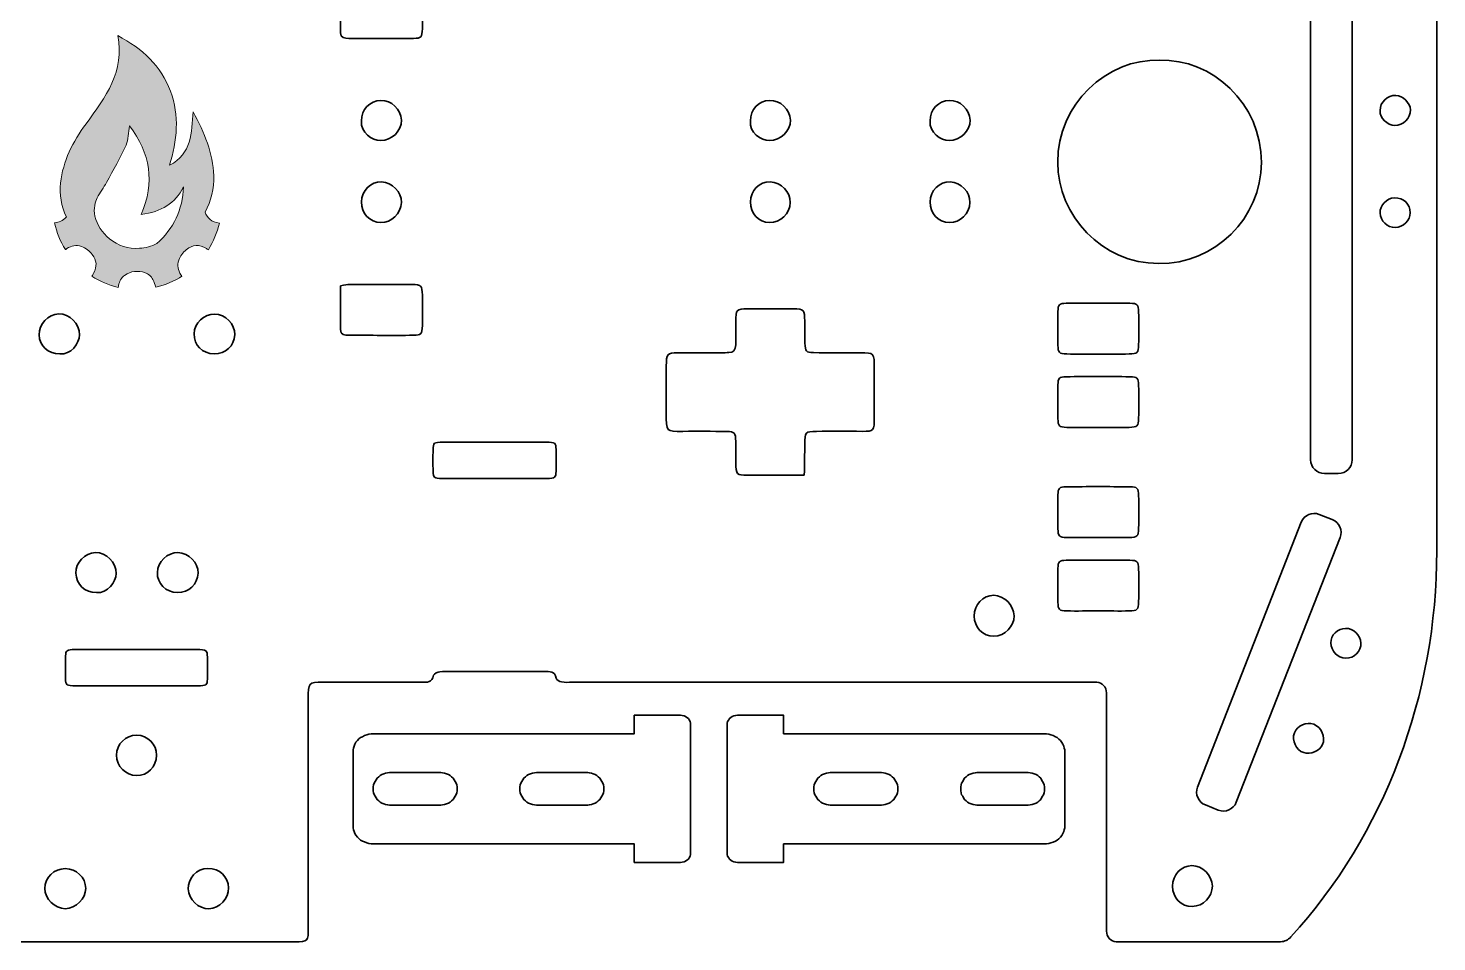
# Model space of a CAD drawing. Header units: millimetres. Extents: x -39 to 215, y 205 to 367.
# Drawn here: x 79.3 to 214.7, y 205.4 to 293.3 of the extents above; entities that cross this region are included whole.
import ezdxf

# ---------------------------------------------------------------- set-up
doc = ezdxf.new("R2010")
doc.units = ezdxf.units.MM
doc.header["$MEASUREMENT"] = 0
doc.layers.add('Layer 1', color=7, linetype='Continuous')

# ---------------------------------------------------------------- blocks, each defined once
blk = doc.blocks.new('block 11')
at = {"layer": 'Layer 1', "color": 250, "lineweight": 35, "true_color": 0x231f20}
blk.add_lwpolyline([(177.02, 220.34), (177.02, 219.96), (176.99, 219.77), (176.93, 219.58), (176.83, 219.43), (176.74, 219.27), (176.65, 219.12), (176.49, 218.99), (176.36, 218.86), (176.2, 218.77), (176.01, 218.71), (175.82, 218.65), (175.63, 218.61), (175.44, 218.58), (170.5, 218.58), (170.35, 218.61), (170.16, 218.65), (169.97, 218.71), (169.78, 218.77), (169.62, 218.86), (169.49, 218.99), (169.33, 219.12), (169.24, 219.27), (169.15, 219.43), (169.05, 219.58), (168.99, 219.77), (168.96, 219.96), (168.96, 220.34), (168.99, 220.52), (169.05, 220.68), (169.15, 220.87), (169.24, 221.02), (169.33, 221.18), (169.49, 221.31), (169.62, 221.43), (169.78, 221.52), (169.97, 221.59), (170.16, 221.65), (170.35, 221.68), (170.5, 221.71), (175.44, 221.71), (175.63, 221.68), (175.82, 221.65), (176.01, 221.59), (176.2, 221.52), (176.36, 221.43), (176.49, 221.31), (176.65, 221.18), (176.74, 221.02), (176.83, 220.87), (176.93, 220.68), (176.99, 220.52), (177.02, 220.34)], dxfattribs=at)
blk = doc.blocks.new('block 12')
at = {"layer": 'Layer 1', "color": 250, "lineweight": 35, "true_color": 0x231f20}
blk.add_lwpolyline([(162.91, 220.34), (162.91, 219.96), (162.88, 219.77), (162.82, 219.58), (162.72, 219.43), (162.63, 219.27), (162.54, 219.12), (162.38, 218.99), (162.25, 218.86), (162.09, 218.77), (161.9, 218.71), (161.71, 218.65), (161.52, 218.61), (161.33, 218.58), (156.39, 218.58), (156.23, 218.61), (156.05, 218.65), (155.86, 218.71), (155.67, 218.77), (155.51, 218.86), (155.38, 218.99), (155.22, 219.12), (155.13, 219.27), (155.04, 219.43), (154.94, 219.58), (154.88, 219.77), (154.84, 219.96), (154.84, 220.34), (154.88, 220.52), (154.94, 220.68), (155.04, 220.87), (155.13, 221.02), (155.22, 221.18), (155.38, 221.31), (155.51, 221.43), (155.67, 221.52), (155.86, 221.59), (156.05, 221.65), (156.23, 221.68), (156.39, 221.71), (161.33, 221.71), (161.52, 221.68), (161.71, 221.65), (161.9, 221.59), (162.09, 221.52), (162.25, 221.43), (162.38, 221.31), (162.54, 221.18), (162.63, 221.02), (162.72, 220.87), (162.82, 220.68), (162.88, 220.52), (162.91, 220.34)], dxfattribs=at)
blk = doc.blocks.new('block 13')
at = {"layer": 'Layer 1', "color": 250, "lineweight": 35, "true_color": 0x231f20}
blk.add_lwpolyline([(112.46, 219.96), (112.46, 220.34), (112.49, 220.52), (112.56, 220.71), (112.65, 220.87), (112.74, 221.03), (112.84, 221.18), (113, 221.31), (113.12, 221.43), (113.28, 221.53), (113.47, 221.59), (113.66, 221.65), (113.85, 221.68), (114.04, 221.71), (118.98, 221.71), (119.14, 221.68), (119.33, 221.65), (119.52, 221.59), (119.71, 221.53), (119.87, 221.43), (119.99, 221.31), (120.15, 221.18), (120.24, 221.03), (120.34, 220.87), (120.43, 220.71), (120.5, 220.52), (120.53, 220.34), (120.53, 219.96), (120.5, 219.77), (120.43, 219.61), (120.34, 219.43), (120.24, 219.27), (120.15, 219.12), (119.99, 218.99), (119.87, 218.87), (119.71, 218.77), (119.52, 218.71), (119.33, 218.64), (119.14, 218.62), (118.98, 218.58), (114.04, 218.58), (113.85, 218.62), (113.66, 218.64), (113.47, 218.71), (113.28, 218.77), (113.12, 218.87), (113, 218.99), (112.84, 219.12), (112.74, 219.27), (112.65, 219.43), (112.56, 219.61), (112.49, 219.77), (112.46, 219.96)], dxfattribs=at)
blk = doc.blocks.new('block 14')
at = {"layer": 'Layer 1', "color": 250, "lineweight": 35, "true_color": 0x231f20}
blk.add_lwpolyline([(126.57, 219.96), (126.57, 220.34), (126.6, 220.52), (126.67, 220.71), (126.76, 220.87), (126.85, 221.03), (126.95, 221.18), (127.11, 221.31), (127.23, 221.43), (127.39, 221.53), (127.58, 221.59), (127.77, 221.65), (127.96, 221.68), (128.15, 221.71), (133.09, 221.71), (133.25, 221.68), (133.44, 221.65), (133.63, 221.59), (133.82, 221.53), (133.98, 221.43), (134.1, 221.31), (134.26, 221.18), (134.35, 221.03), (134.45, 220.87), (134.54, 220.71), (134.61, 220.52), (134.64, 220.34), (134.64, 219.96), (134.61, 219.77), (134.54, 219.61), (134.45, 219.43), (134.35, 219.27), (134.26, 219.12), (134.1, 218.99), (133.98, 218.87), (133.82, 218.77), (133.63, 218.71), (133.44, 218.64), (133.25, 218.62), (133.09, 218.58), (128.15, 218.58), (127.96, 218.62), (127.77, 218.64), (127.58, 218.71), (127.39, 218.77), (127.23, 218.87), (127.11, 218.99), (126.95, 219.12), (126.85, 219.27), (126.76, 219.43), (126.67, 219.61), (126.6, 219.77), (126.57, 219.96)], dxfattribs=at)
blk = doc.blocks.new('block 2')
at = {"layer": 'Layer 1', "color": 1, "lineweight": 35, "true_color": 0xff0000}
for points in [[(110.56, 216.22), (110.63, 216.04), (110.7, 215.85), (110.8, 215.69), (110.94, 215.51), (111.08, 215.38), (111.25, 215.23), (111.43, 215.13), (111.64, 215.04), (111.84, 214.95), (112.05, 214.88), (112.26, 214.85), (112.47, 214.85), (137.56, 214.85), (137.56, 213.08), (142, 213.08), (142.18, 213.11), (142.35, 213.14), (142.49, 213.2), (142.63, 213.3), (142.77, 213.39), (142.84, 213.51), (142.94, 213.67), (142.98, 213.83), (142.98, 213.98), (142.98, 226.35), (142.98, 226.47), (142.94, 226.63), (142.84, 226.78), (142.77, 226.91), (142.63, 227), (142.49, 227.09), (142.35, 227.16), (142.18, 227.19), (142, 227.22), (137.56, 227.22), (137.56, 225.44), (112.47, 225.44), (112.26, 225.44), (112.05, 225.41), (111.84, 225.35), (111.64, 225.29), (111.43, 225.16), (111.25, 225.07), (111.08, 224.94), (110.94, 224.79), (110.8, 224.63), (110.7, 224.45), (110.63, 224.26), (110.56, 224.07), (110.52, 223.89), (110.52, 223.67), (110.52, 216.63), (110.52, 216.41), (110.56, 216.22)], [(178.92, 224.07), (178.86, 224.26), (178.79, 224.45), (178.68, 224.6), (178.54, 224.79), (178.4, 224.91), (178.23, 225.07), (178.06, 225.16), (177.85, 225.26), (177.64, 225.35), (177.43, 225.41), (177.22, 225.44), (177.02, 225.44), (151.92, 225.44), (151.92, 227.22), (147.48, 227.22), (147.31, 227.19), (147.13, 227.16), (146.99, 227.09), (146.86, 227), (146.72, 226.91), (146.65, 226.78), (146.54, 226.63), (146.51, 226.47), (146.51, 226.31), (146.51, 213.95), (146.51, 213.83), (146.54, 213.67), (146.65, 213.51), (146.72, 213.39), (146.86, 213.3), (146.99, 213.2), (147.13, 213.14), (147.31, 213.11), (147.48, 213.08), (151.92, 213.08), (151.92, 214.85), (177.02, 214.85), (177.22, 214.85), (177.43, 214.88), (177.64, 214.95), (177.85, 215.01), (178.06, 215.13), (178.23, 215.23), (178.4, 215.35), (178.54, 215.51), (178.68, 215.66), (178.79, 215.85), (178.86, 216.04), (178.92, 216.22), (178.96, 216.41), (178.96, 216.63), (178.96, 223.67), (178.96, 223.89), (178.92, 224.07)]]:
    blk.add_lwpolyline(points, dxfattribs=at)
at = {"layer": 'Layer 1', "color": 7, "lineweight": 35, "true_color": 0xffffff}
for points, knots in [([(89.74, 205.45), (94.8, 205.45), (99.85, 205.45), (104.91, 205.45), (106.21, 205.45), (106.22, 205.45), (106.22, 206.89), (106.22, 214.19), (106.22, 221.48), (106.22, 228.78), (106.22, 230.38), (106.22, 230.39), (107.66, 230.39), (110.83, 230.39), (114, 230.39), (117.16, 230.39), (117.65, 230.39), (118.12, 230.35), (118.27, 231.07), (118.3, 231.22), (118.66, 231.38), (118.88, 231.4), (119.51, 231.45), (120.14, 231.42), (120.78, 231.42), (123.5, 231.42), (126.22, 231.43), (128.95, 231.42), (129.41, 231.42), (129.92, 231.51), (130.07, 230.78), (130.1, 230.62), (130.38, 230.45), (130.57, 230.42), (130.91, 230.36), (131.26, 230.39), (131.61, 230.39), (143.43, 230.39), (155.25, 230.39), (167.06, 230.39), (167.06, 230.39), (182.04, 230.39), (182.04, 230.39), (182.56, 230.39), (182.98, 229.93), (182.98, 229.37), (182.98, 229.37), (182.98, 206.48), (182.98, 206.48), (182.98, 205.92), (183.39, 205.46), (183.91, 205.46), (183.91, 205.46), (199.72, 205.46), (199.72, 205.46), (200.09, 205.46), (200.44, 205.62), (200.71, 205.91), (200.71, 205.91), (200.71, 205.91), (200.71, 205.91), (209.7, 215.76), (214.74, 229.11), (214.74, 243.01), (214.74, 243.01), (214.74, 274.42), (214.74, 274.42), (214.74, 274.42), (214.74, 280.45), (214.74, 280.45), (214.74, 280.45), (214.74, 286.48), (214.74, 286.48), (214.74, 286.48), (214.74, 317.88), (214.74, 317.88), (214.74, 331.79), (209.7, 345.13), (200.71, 354.98), (200.71, 354.98), (200.71, 354.98), (200.71, 354.98), (200.44, 355.27), (200.09, 355.43), (199.72, 355.43), (199.72, 355.43), (183.91, 355.43), (183.91, 355.43), (183.39, 355.43), (182.98, 354.98), (182.98, 354.41), (182.98, 354.41), (182.98, 331.52), (182.98, 331.52), (182.98, 330.96), (182.56, 330.51), (182.04, 330.51), (182.04, 330.51), (167.06, 330.51), (167.06, 330.51), (155.25, 330.5), (143.43, 330.5), (131.61, 330.5), (131.26, 330.5), (130.91, 330.54), (130.57, 330.47), (130.38, 330.44), (130.1, 330.27), (130.07, 330.12), (129.92, 329.38), (129.41, 329.47), (128.95, 329.47), (126.22, 329.47), (123.5, 329.47), (120.78, 329.47), (120.14, 329.47), (119.51, 329.45), (118.88, 329.49), (118.66, 329.51), (118.3, 329.67), (118.27, 329.83), (118.12, 330.55), (117.65, 330.51), (117.16, 330.51), (114, 330.5), (110.83, 330.5), (107.66, 330.51), (106.22, 330.51), (106.22, 330.51), (106.22, 332.12), (106.22, 339.41), (106.22, 346.71), (106.22, 354), (106.22, 355.44), (106.21, 355.45), (104.91, 355.45), (99.85, 355.45), (94.8, 355.45), (89.74, 355.45), (84.69, 355.45), (79.63, 355.45), (74.58, 355.45), (73.27, 355.45), (73.27, 355.44), (73.27, 354), (73.27, 346.71), (73.27, 339.41), (73.27, 332.12), (73.27, 330.51), (73.27, 330.51), (71.82, 330.51), (68.66, 330.5), (65.49, 330.5), (62.32, 330.51), (61.84, 330.51), (61.37, 330.55), (61.22, 329.83), (61.19, 329.67), (60.83, 329.51), (60.61, 329.49), (59.98, 329.45), (59.34, 329.47), (58.71, 329.47), (55.99, 329.47), (53.26, 329.47), (50.54, 329.47), (50.07, 329.47), (49.57, 329.38), (49.42, 330.12), (49.39, 330.27), (49.11, 330.44), (48.92, 330.47), (48.58, 330.54), (48.22, 330.5), (47.88, 330.5), (36.06, 330.5), (24.24, 330.5), (12.42, 330.51), (12.42, 330.51), (-2.56, 330.51), (-2.56, 330.51), (-3.07, 330.51), (-3.49, 330.96), (-3.49, 331.52), (-3.49, 331.52), (-3.49, 354.41), (-3.49, 354.41), (-3.49, 354.98), (-3.91, 355.43), (-4.42, 355.43), (-4.42, 355.43), (-20.23, 355.43), (-20.23, 355.43), (-20.6, 355.43), (-20.96, 355.27), (-21.22, 354.98), (-21.22, 354.98), (-21.22, 354.98), (-21.22, 354.98), (-30.21, 345.13), (-35.26, 331.79), (-35.26, 317.88), (-35.26, 317.88), (-35.26, 286.48), (-35.26, 286.48), (-35.26, 286.48), (-35.26, 280.45), (-35.26, 280.45), (-35.26, 280.45), (-35.26, 274.42), (-35.26, 274.42), (-35.26, 274.42), (-35.26, 243.01), (-35.26, 243.01), (-35.26, 229.11), (-30.21, 215.76), (-21.22, 205.91), (-21.22, 205.91), (-21.22, 205.91), (-21.22, 205.91), (-20.96, 205.62), (-20.6, 205.46), (-20.23, 205.46), (-20.23, 205.46), (-4.42, 205.46), (-4.42, 205.46), (-3.91, 205.46), (-3.49, 205.92), (-3.49, 206.48), (-3.49, 206.48), (-3.49, 229.37), (-3.49, 229.37), (-3.49, 229.93), (-3.07, 230.39), (-2.56, 230.39), (-2.56, 230.39), (12.42, 230.39), (12.42, 230.39), (24.24, 230.39), (36.06, 230.39), (47.88, 230.39), (48.22, 230.39), (48.58, 230.36), (48.92, 230.42), (49.11, 230.45), (49.39, 230.62), (49.42, 230.78), (49.57, 231.51), (50.07, 231.42), (50.54, 231.42), (53.26, 231.43), (55.99, 231.42), (58.71, 231.42), (59.34, 231.42), (59.98, 231.45), (60.61, 231.4), (60.83, 231.38), (61.19, 231.22), (61.22, 231.07), (61.37, 230.35), (61.84, 230.39), (62.32, 230.39), (65.49, 230.39), (68.66, 230.39), (71.82, 230.39), (73.27, 230.39), (73.27, 230.38), (73.27, 228.78), (73.27, 221.48), (73.27, 214.19), (73.27, 206.89), (73.27, 205.45), (73.27, 205.45), (74.58, 205.45), (79.63, 205.45), (84.69, 205.45), (89.74, 205.45)], [0, 0, 0, 0, 1, 1, 1, 2, 2, 2, 3, 3, 3, 4, 4, 4, 5, 5, 5, 6, 6, 6, 7, 7, 7, 8, 8, 8, 9, 9, 9, 10, 10, 10, 11, 11, 11, 12, 12, 12, 13, 13, 13, 14, 14, 14, 15, 15, 15, 16, 16, 16, 17, 17, 17, 18, 18, 18, 19, 19, 19, 20, 20, 20, 21, 21, 21, 22, 22, 22, 23, 23, 23, 24, 24, 24, 25, 25, 25, 26, 26, 26, 27, 27, 27, 28, 28, 28, 29, 29, 29, 30, 30, 30, 31, 31, 31, 32, 32, 32, 33, 33, 33, 34, 34, 34, 35, 35, 35, 36, 36, 36, 37, 37, 37, 38, 38, 38, 39, 39, 39, 40, 40, 40, 41, 41, 41, 42, 42, 42, 43, 43, 43, 44, 44, 44, 45, 45, 45, 46, 46, 46, 47, 47, 47, 48, 48, 48, 49, 49, 49, 50, 50, 50, 51, 51, 51, 52, 52, 52, 53, 53, 53, 54, 54, 54, 55, 55, 55, 56, 56, 56, 57, 57, 57, 58, 58, 58, 59, 59, 59, 60, 60, 60, 61, 61, 61, 62, 62, 62, 63, 63, 63, 64, 64, 64, 65, 65, 65, 66, 66, 66, 67, 67, 67, 68, 68, 68, 69, 69, 69, 70, 70, 70, 71, 71, 71, 72, 72, 72, 73, 73, 73, 74, 74, 74, 75, 75, 75, 76, 76, 76, 77, 77, 77, 78, 78, 78, 79, 79, 79, 80, 80, 80, 81, 81, 81, 82, 82, 82, 83, 83, 83, 84, 84, 84, 85, 85, 85, 86, 86, 86, 87, 87, 87, 88, 88, 88, 89, 89, 89, 90, 90, 90, 91, 91, 91, 92, 92, 92, 92]), ([(203.94, 250.45), (203.94, 250.45), (205.27, 250.45), (205.27, 250.45), (206.01, 250.45), (206.61, 251.04), (206.61, 251.78), (206.61, 251.78), (206.61, 309.11), (206.61, 309.11), (206.61, 309.85), (206.01, 310.45), (205.27, 310.45), (205.27, 310.45), (203.94, 310.45), (203.94, 310.45), (203.2, 310.45), (202.61, 309.85), (202.61, 309.11), (202.61, 309.11), (202.61, 251.78), (202.61, 251.78), (202.61, 251.04), (203.2, 250.45), (203.94, 250.45)], [0, 0, 0, 0, 1, 1, 1, 2, 2, 2, 3, 3, 3, 4, 4, 4, 5, 5, 5, 6, 6, 6, 7, 7, 7, 8, 8, 8, 8]), ([(109.31, 297.04), (109.31, 295.58), (109.3, 294.2), (109.32, 292.82), (109.33, 292.31), (109.74, 292.27), (110.13, 292.27), (112.2, 292.27), (114.26, 292.26), (116.33, 292.28), (117.09, 292.28), (117.17, 292.39), (117.19, 293.2), (117.21, 294.18), (117.21, 295.17), (117.19, 296.15), (117.17, 297.05), (117.09, 297.14), (116.2, 297.15), (114.2, 297.16), (112.2, 297.16), (110.21, 297.15), (109.97, 297.15), (109.74, 297.09), (109.31, 297.04)], [0, 0, 0, 0, 1, 1, 1, 2, 2, 2, 3, 3, 3, 4, 4, 4, 5, 5, 5, 6, 6, 6, 7, 7, 7, 8, 8, 8, 8]), ([(188.08, 290.18), (183.02, 290.36), (178.24, 285.95), (178.29, 280.36), (178.33, 275.22), (182.5, 270.67), (188.01, 270.63), (193.4, 270.58), (197.86, 275.02), (197.88, 280.34), (197.91, 286.03), (193.1, 290.34), (188.08, 290.18)], [0, 0, 0, 0, 1, 1, 1, 2, 2, 2, 3, 3, 3, 4, 4, 4, 4]), ([(111.34, 284.34), (111.22, 283.26), (112.36, 282.45), (113.17, 282.45), (114.24, 282.45), (115.22, 283.39), (115.18, 284.43), (115.15, 285.46), (114.21, 286.35), (113.19, 286.32), (112.12, 286.29), (111.32, 285.44), (111.34, 284.34)], [0, 0, 0, 0, 1, 1, 1, 2, 2, 2, 3, 3, 3, 4, 4, 4, 4]), ([(148.73, 284.34), (148.61, 283.26), (149.76, 282.45), (150.56, 282.45), (151.64, 282.45), (152.61, 283.39), (152.58, 284.43), (152.54, 285.46), (151.61, 286.35), (150.58, 286.32), (149.52, 286.29), (148.72, 285.44), (148.73, 284.34)], [0, 0, 0, 0, 1, 1, 1, 2, 2, 2, 3, 3, 3, 4, 4, 4, 4]), ([(166.02, 284.34), (165.9, 283.26), (167.04, 282.45), (167.85, 282.45), (168.92, 282.45), (169.9, 283.39), (169.86, 284.43), (169.83, 285.46), (168.89, 286.35), (167.87, 286.32), (166.8, 286.29), (166, 285.44), (166.02, 284.34)], [0, 0, 0, 0, 1, 1, 1, 2, 2, 2, 3, 3, 3, 4, 4, 4, 4]), ([(209.28, 285.34), (209.28, 286.14), (210.01, 286.83), (210.8, 286.8), (211.49, 286.76), (212.19, 286.07), (212.21, 285.41), (212.23, 284.63), (211.5, 283.89), (210.72, 283.91), (209.96, 283.93), (209.27, 284.62), (209.28, 285.34)], [0, 0, 0, 0, 1, 1, 1, 2, 2, 2, 3, 3, 3, 4, 4, 4, 4]), ([(111.34, 276.56), (111.32, 275.45), (112.11, 274.61), (113.2, 274.57), (114.2, 274.53), (115.15, 275.46), (115.17, 276.5), (115.2, 277.51), (114.3, 278.44), (113.26, 278.48), (112.21, 278.52), (111.35, 277.66), (111.34, 276.56)], [0, 0, 0, 0, 1, 1, 1, 2, 2, 2, 3, 3, 3, 4, 4, 4, 4]), ([(148.73, 276.56), (148.72, 275.45), (149.5, 274.61), (150.59, 274.57), (151.59, 274.53), (152.55, 275.46), (152.57, 276.5), (152.59, 277.51), (151.69, 278.44), (150.65, 278.48), (149.6, 278.52), (148.75, 277.66), (148.73, 276.56)], [0, 0, 0, 0, 1, 1, 1, 2, 2, 2, 3, 3, 3, 4, 4, 4, 4]), ([(166.02, 276.56), (166, 275.45), (166.79, 274.61), (167.88, 274.57), (168.88, 274.53), (169.83, 275.46), (169.85, 276.5), (169.88, 277.51), (168.98, 278.44), (167.94, 278.48), (166.89, 278.52), (166.03, 277.66), (166.02, 276.56)], [0, 0, 0, 0, 1, 1, 1, 2, 2, 2, 3, 3, 3, 4, 4, 4, 4]), ([(210.75, 274.1), (210, 274.09), (209.3, 274.75), (209.28, 275.49), (209.26, 276.23), (209.92, 276.92), (210.68, 276.95), (211.52, 276.98), (212.19, 276.34), (212.19, 275.52), (212.19, 274.79), (211.5, 274.1), (210.75, 274.1)], [0, 0, 0, 0, 1, 1, 1, 2, 2, 2, 3, 3, 3, 4, 4, 4, 4]), ([(109.31, 268.5), (109.31, 267.04), (109.3, 265.66), (109.32, 264.29), (109.33, 263.77), (109.75, 263.74), (110.13, 263.74), (112.2, 263.74), (114.27, 263.73), (116.33, 263.74), (117.09, 263.75), (117.17, 263.86), (117.19, 264.67), (117.21, 265.65), (117.21, 266.63), (117.19, 267.61), (117.17, 268.52), (117.09, 268.61), (116.2, 268.62), (114.2, 268.63), (112.2, 268.62), (110.2, 268.62), (109.97, 268.62), (109.74, 268.56), (109.31, 268.5)], [0, 0, 0, 0, 1, 1, 1, 2, 2, 2, 3, 3, 3, 4, 4, 4, 5, 5, 5, 6, 6, 6, 7, 7, 7, 8, 8, 8, 8]), ([(82.32, 261.95), (83.4, 261.83), (84.22, 262.97), (84.22, 263.78), (84.22, 264.85), (83.27, 265.83), (82.23, 265.79), (81.2, 265.76), (80.31, 264.82), (80.34, 263.8), (80.37, 262.73), (81.22, 261.93), (82.32, 261.95)], [0, 0, 0, 0, 1, 1, 1, 2, 2, 2, 3, 3, 3, 4, 4, 4, 4]), ([(97.16, 261.95), (98.27, 261.93), (99.11, 262.72), (99.15, 263.81), (99.18, 264.81), (98.25, 265.76), (97.22, 265.78), (96.2, 265.81), (95.27, 264.91), (95.24, 263.87), (95.2, 262.82), (96.06, 261.96), (97.16, 261.95)], [0, 0, 0, 0, 1, 1, 1, 2, 2, 2, 3, 3, 3, 4, 4, 4, 4]), ([(153.92, 250.29), (153.94, 251.43), (153.95, 252.34), (153.97, 253.25), (153.98, 254.44), (154.03, 254.5), (155.08, 254.51), (156.56, 254.52), (158.03, 254.51), (159.5, 254.51), (160.61, 254.52), (160.64, 254.56), (160.65, 255.85), (160.65, 257.4), (160.65, 258.95), (160.65, 260.51), (160.65, 262.06), (160.64, 262.06), (159.3, 262.06), (157.8, 262.07), (156.29, 262.05), (154.79, 262.08), (154.09, 262.09), (154.01, 262.2), (153.98, 262.99), (153.95, 263.69), (153.97, 264.4), (153.96, 265.1), (153.95, 266.21), (153.89, 266.27), (152.88, 266.28), (151.41, 266.29), (149.94, 266.29), (148.46, 266.28), (147.39, 266.27), (147.35, 266.22), (147.33, 265.04), (147.32, 264.3), (147.32, 263.56), (147.32, 262.82), (147.32, 262.32), (147.1, 262.08), (146.66, 262.08), (146.43, 262.07), (146.2, 262.06), (145.97, 262.06), (144.56, 262.06), (143.16, 262.07), (141.75, 262.06), (140.71, 262.05), (140.66, 262), (140.65, 260.78), (140.65, 259.3), (140.65, 257.82), (140.65, 256.34), (140.65, 254.4), (140.59, 254.51), (142.24, 254.51), (143.65, 254.51), (145.06, 254.52), (146.46, 254.5), (147.22, 254.49), (147.3, 254.38), (147.33, 253.52), (147.35, 252.86), (147.33, 252.19), (147.33, 251.53), (147.35, 250.35), (147.39, 250.3), (148.47, 250.29), (149.71, 250.28), (150.96, 250.29), (152.2, 250.29), (152.72, 250.29), (153.23, 250.29), (153.92, 250.29)], [0, 0, 0, 0, 1, 1, 1, 2, 2, 2, 3, 3, 3, 4, 4, 4, 5, 5, 5, 6, 6, 6, 7, 7, 7, 8, 8, 8, 9, 9, 9, 10, 10, 10, 11, 11, 11, 12, 12, 12, 13, 13, 13, 14, 14, 14, 15, 15, 15, 16, 16, 16, 17, 17, 17, 18, 18, 18, 19, 19, 19, 20, 20, 20, 21, 21, 21, 22, 22, 22, 23, 23, 23, 24, 24, 24, 25, 25, 25, 25]), ([(182.21, 261.94), (183.19, 261.94), (184.18, 261.92), (185.16, 261.95), (185.96, 261.96), (186.05, 262.05), (186.07, 262.82), (186.1, 263.87), (186.1, 264.93), (186.07, 265.98), (186.05, 266.7), (185.95, 266.81), (185.22, 266.82), (183.19, 266.84), (181.15, 266.84), (179.11, 266.82), (178.44, 266.81), (178.32, 266.69), (178.31, 266.04), (178.28, 264.96), (178.28, 263.87), (178.31, 262.79), (178.32, 262.06), (178.42, 261.97), (179.15, 261.95), (180.17, 261.92), (181.19, 261.94), (182.21, 261.94)], [0, 0, 0, 0, 1, 1, 1, 2, 2, 2, 3, 3, 3, 4, 4, 4, 5, 5, 5, 6, 6, 6, 7, 7, 7, 8, 8, 8, 9, 9, 9, 9]), ([(182.21, 254.88), (183.19, 254.88), (184.18, 254.87), (185.16, 254.89), (185.96, 254.91), (186.05, 255), (186.07, 255.77), (186.1, 256.82), (186.1, 257.87), (186.07, 258.92), (186.05, 259.64), (185.95, 259.75), (185.22, 259.76), (183.19, 259.78), (181.15, 259.78), (179.11, 259.76), (178.44, 259.75), (178.32, 259.63), (178.31, 258.99), (178.28, 257.9), (178.28, 256.82), (178.31, 255.73), (178.32, 255.01), (178.42, 254.91), (179.15, 254.89), (180.17, 254.87), (181.19, 254.89), (182.21, 254.88)], [0, 0, 0, 0, 1, 1, 1, 2, 2, 2, 3, 3, 3, 4, 4, 4, 5, 5, 5, 6, 6, 6, 7, 7, 7, 8, 8, 8, 9, 9, 9, 9]), ([(182.21, 244.3), (183.19, 244.3), (184.18, 244.29), (185.16, 244.31), (185.96, 244.32), (186.05, 244.42), (186.07, 245.18), (186.1, 246.24), (186.1, 247.29), (186.07, 248.34), (186.05, 249.06), (185.95, 249.17), (185.22, 249.18), (183.19, 249.2), (181.15, 249.2), (179.11, 249.18), (178.44, 249.17), (178.32, 249.05), (178.31, 248.41), (178.28, 247.32), (178.28, 246.23), (178.31, 245.15), (178.32, 244.42), (178.42, 244.33), (179.15, 244.31), (180.17, 244.28), (181.19, 244.3), (182.21, 244.3)], [0, 0, 0, 0, 1, 1, 1, 2, 2, 2, 3, 3, 3, 4, 4, 4, 5, 5, 5, 6, 6, 6, 7, 7, 7, 8, 8, 8, 9, 9, 9, 9]), ([(203.44, 246.53), (203.44, 246.53), (204.68, 246.04), (204.68, 246.04), (205.37, 245.77), (205.71, 245), (205.44, 244.31), (205.44, 244.31), (195.46, 218.86), (195.46, 218.86), (195.19, 218.18), (194.42, 217.84), (193.73, 218.11), (193.73, 218.11), (192.49, 218.6), (192.49, 218.6), (191.8, 218.86), (191.47, 219.64), (191.74, 220.32), (191.74, 220.32), (201.71, 245.77), (201.71, 245.77), (201.98, 246.46), (202.76, 246.79), (203.44, 246.53)], [0, 0, 0, 0, 1, 1, 1, 2, 2, 2, 3, 3, 3, 4, 4, 4, 5, 5, 5, 6, 6, 6, 7, 7, 7, 8, 8, 8, 8]), ([(85.85, 239.02), (86.93, 238.9), (87.74, 240.04), (87.74, 240.85), (87.75, 241.92), (86.8, 242.9), (85.76, 242.86), (84.73, 242.83), (83.84, 241.89), (83.87, 240.87), (83.9, 239.8), (84.75, 239), (85.85, 239.02)], [0, 0, 0, 0, 1, 1, 1, 2, 2, 2, 3, 3, 3, 4, 4, 4, 4]), ([(93.63, 239.02), (94.74, 239), (95.58, 239.79), (95.62, 240.88), (95.66, 241.88), (94.73, 242.83), (93.69, 242.85), (92.68, 242.88), (91.75, 241.98), (91.71, 240.94), (91.67, 239.89), (92.53, 239.03), (93.63, 239.02)], [0, 0, 0, 0, 1, 1, 1, 2, 2, 2, 3, 3, 3, 4, 4, 4, 4]), ([(182.21, 237.25), (183.19, 237.25), (184.18, 237.23), (185.16, 237.25), (185.96, 237.27), (186.05, 237.36), (186.07, 238.13), (186.1, 239.18), (186.1, 240.23), (186.07, 241.29), (186.05, 242.01), (185.95, 242.11), (185.22, 242.12), (183.19, 242.14), (181.15, 242.14), (179.11, 242.12), (178.44, 242.11), (178.32, 241.99), (178.31, 241.35), (178.28, 240.26), (178.28, 239.18), (178.31, 238.09), (178.32, 237.37), (178.42, 237.27), (179.15, 237.25), (180.17, 237.23), (181.19, 237.25), (182.21, 237.25)], [0, 0, 0, 0, 1, 1, 1, 2, 2, 2, 3, 3, 3, 4, 4, 4, 5, 5, 5, 6, 6, 6, 7, 7, 7, 8, 8, 8, 9, 9, 9, 9]), ([(170.25, 236.76), (170.25, 235.67), (171.11, 234.8), (172.15, 234.82), (173.21, 234.85), (174.1, 235.75), (174.09, 236.79), (174.08, 237.8), (173.13, 238.74), (172.13, 238.75), (171.11, 238.75), (170.25, 237.85), (170.25, 236.76)], [0, 0, 0, 0, 1, 1, 1, 2, 2, 2, 3, 3, 3, 4, 4, 4, 4]), ([(206.52, 235.47), (205.83, 235.75), (204.94, 235.39), (204.65, 234.71), (204.36, 234.03), (204.72, 233.15), (205.42, 232.84), (206.19, 232.51), (207.05, 232.85), (207.35, 233.62), (207.62, 234.3), (207.22, 235.19), (206.52, 235.47)], [0, 0, 0, 0, 1, 1, 1, 2, 2, 2, 3, 3, 3, 4, 4, 4, 4]), ([(89.68, 233.54), (87.71, 233.54), (85.75, 233.55), (83.78, 233.53), (83, 233.53), (82.9, 233.45), (82.88, 232.92), (82.86, 232.19), (82.86, 231.47), (82.88, 230.74), (82.89, 230.11), (82.97, 230.05), (83.87, 230.05), (86.41, 230.04), (88.95, 230.04), (91.5, 230.04), (92.85, 230.04), (94.21, 230.03), (95.56, 230.05), (96.42, 230.06), (96.5, 230.12), (96.52, 230.69), (96.54, 231.4), (96.54, 232.1), (96.52, 232.81), (96.51, 233.48), (96.44, 233.53), (95.48, 233.54), (93.55, 233.54), (91.61, 233.54), (89.68, 233.54)], [0, 0, 0, 0, 1, 1, 1, 2, 2, 2, 3, 3, 3, 4, 4, 4, 5, 5, 5, 6, 6, 6, 7, 7, 7, 8, 8, 8, 9, 9, 9, 10, 10, 10, 10]), ([(201.05, 225.54), (200.77, 224.79), (201.19, 223.88), (201.94, 223.63), (202.59, 223.41), (203.5, 223.79), (203.75, 224.4), (204.06, 225.13), (203.65, 226.08), (202.92, 226.35), (202.2, 226.61), (201.31, 226.22), (201.05, 225.54)], [0, 0, 0, 0, 1, 1, 1, 2, 2, 2, 3, 3, 3, 4, 4, 4, 4]), ([(91.63, 223.37), (91.64, 224.43), (90.79, 225.3), (89.72, 225.31), (88.64, 225.31), (87.78, 224.45), (87.78, 223.38), (87.78, 222.32), (88.65, 221.45), (89.71, 221.43), (90.77, 221.42), (91.61, 222.27), (91.63, 223.37)], [0, 0, 0, 0, 1, 1, 1, 2, 2, 2, 3, 3, 3, 4, 4, 4, 4]), ([(189.32, 210.79), (189.32, 209.69), (190.18, 208.82), (191.22, 208.84), (192.28, 208.87), (193.17, 209.78), (193.16, 210.81), (193.15, 211.82), (192.2, 212.77), (191.2, 212.77), (190.18, 212.78), (189.32, 211.87), (189.32, 210.79)], [0, 0, 0, 0, 1, 1, 1, 2, 2, 2, 3, 3, 3, 4, 4, 4, 4]), ([(82.85, 212.48), (81.77, 212.48), (80.89, 211.64), (80.88, 210.58), (80.87, 209.59), (81.84, 208.63), (82.85, 208.63), (83.86, 208.64), (84.83, 209.6), (84.82, 210.58), (84.8, 211.64), (83.93, 212.48), (82.85, 212.48)], [0, 0, 0, 0, 1, 1, 1, 2, 2, 2, 3, 3, 3, 4, 4, 4, 4]), ([(96.57, 212.49), (95.46, 212.57), (94.63, 211.41), (94.67, 210.54), (94.72, 209.51), (95.67, 208.59), (96.66, 208.63), (97.7, 208.67), (98.58, 209.61), (98.55, 210.63), (98.52, 211.73), (97.69, 212.5), (96.57, 212.49)], [0, 0, 0, 0, 1, 1, 1, 2, 2, 2, 3, 3, 3, 4, 4, 4, 4])]:
    blk.add_open_spline(points, degree=3, knots=knots, dxfattribs=at)
at = {"layer": 'Layer 1', "color": 1, "lineweight": 35, "true_color": 0xff0000}
blk.add_open_spline([(124.04, 253.48), (125.73, 253.48), (127.41, 253.48), (129.09, 253.47), (129.96, 253.47), (130.03, 253.41), (130.05, 252.78), (130.07, 252.07), (130.07, 251.37), (130.05, 250.67), (130.03, 250.06), (129.95, 249.99), (129.17, 249.98), (125.81, 249.98), (122.44, 249.98), (119.08, 249.98), (118.31, 249.99), (118.23, 250.06), (118.22, 250.68), (118.2, 251.36), (118.2, 252.04), (118.22, 252.72), (118.23, 253.42), (118.29, 253.47), (119.19, 253.47), (120.81, 253.48), (122.43, 253.48), (124.04, 253.48)], degree=3, knots=[0, 0, 0, 0, 1, 1, 1, 2, 2, 2, 3, 3, 3, 4, 4, 4, 5, 5, 5, 6, 6, 6, 7, 7, 7, 8, 8, 8, 9, 9, 9, 9], dxfattribs=at)
at = {"layer": 'Layer 1'}
for name in ['block 13', 'block 14', 'block 12', 'block 11']:
    blk.add_blockref(name, (0, 0), dxfattribs=at)

msp = doc.modelspace()

# ---------------------------------------------------------------- hatches: boundary and pattern name
at = {"layer": 'Layer 1', "true_color": 0x28343e}
h = msp.add_hatch(color=159, dxfattribs=at)
h.dxf.hatch_style = 2
edge = h.paths.add_edge_path()
edge.add_spline(control_points=[(96.29, 275.58), (96.88, 276.65), (97.19, 277.85), (97.13, 279.07), (97.03, 281.23), (96.26, 283.2), (95.15, 285.23), (94.96, 283.21), (95.05, 281.2), (92.88, 280.08), (93.61, 282.46), (93.85, 284.83), (92.97, 287.21), (92.07, 289.62), (90.27, 291.29), (87.9, 292.54), (88.6, 289.15), (86.71, 286.61), (84.85, 284.08), (83.58, 282.34), (82.63, 280.49), (82.39, 278.37), (82.26, 277.29), (82.48, 276.15), (82.96, 275.11), (82.94, 275.1), (82.93, 275.08), (82.91, 275.06), (82.62, 274.75), (82.23, 274.62), (81.82, 274.54), (82.03, 273.62), (82.38, 272.77), (82.86, 271.99), (82.89, 272), (82.9, 271.99), (82.91, 272), (82.94, 272.02), (82.98, 272.05), (83.01, 272.07), (83.44, 272.38), (83.91, 272.45), (84.41, 272.28), (84.83, 272.13), (85.17, 271.86), (85.44, 271.51), (85.89, 270.94), (85.92, 270.34), (85.58, 269.71), (85.53, 269.61), (85.47, 269.52), (85.41, 269.42), (86.2, 268.91), (87.04, 268.56), (87.95, 268.35), (87.96, 268.42), (87.97, 268.48), (87.98, 268.53), (88.05, 268.93), (88.22, 269.27), (88.56, 269.5), (89.17, 269.93), (89.83, 269.97), (90.52, 269.76), (90.86, 269.65), (91.12, 269.41), (91.28, 269.09), (91.4, 268.86), (91.47, 268.61), (91.56, 268.37), (92.17, 268.45), (93.54, 269.02), (94.07, 269.42), (94.03, 269.47), (94, 269.52), (93.97, 269.56), (93.67, 269.99), (93.6, 270.46), (93.77, 270.96), (93.91, 271.37), (94.16, 271.7), (94.49, 271.97), (95.11, 272.46), (95.74, 272.5), (96.42, 272.09), (96.48, 272.05), (96.54, 272.01), (96.61, 271.97), (97.11, 272.77), (97.46, 273.61), (97.67, 274.53), (96.92, 274.62), (96.5, 275.01), (96.29, 275.58)], knot_values=[0, 0, 0, 0, 1, 1, 1, 2, 2, 2, 3, 3, 3, 4, 4, 4, 5, 5, 5, 6, 6, 6, 7, 7, 7, 8, 8, 8, 9, 9, 9, 10, 10, 10, 11, 11, 11, 12, 12, 12, 13, 13, 13, 14, 14, 14, 15, 15, 15, 16, 16, 16, 17, 17, 17, 18, 18, 18, 19, 19, 19, 20, 20, 20, 21, 21, 21, 22, 22, 22, 23, 23, 23, 24, 24, 24, 25, 25, 25, 26, 26, 26, 27, 27, 27, 28, 28, 28, 29, 29, 29, 30, 30, 30, 31, 31, 31, 31], degree=3, periodic=1)
edge = h.paths.add_edge_path()
edge.add_spline(control_points=[(89.98, 272.1), (88.91, 272.04), (87.94, 272.35), (87.11, 273.02), (86.39, 273.61), (85.92, 274.34), (85.69, 275.18), (85.54, 275.93), (85.74, 276.58), (85.91, 276.96), (86.2, 277.46), (86.54, 277.93), (86.82, 278.43), (87.47, 279.62), (88.14, 280.8), (88.7, 282.02), (88.94, 282.56), (88.92, 283.2), (89.03, 283.88), (91.04, 281.23), (91.5, 278.45), (90.14, 275.35), (92.08, 275.6), (93.42, 276.42), (94.22, 278), (94.14, 275.8), (93.27, 274.01), (91.65, 272.55), (91.14, 272.29), (90.57, 272.13), (89.98, 272.1)], knot_values=[0, 0, 0, 0, 1, 1, 1, 2, 2, 2, 3, 3, 3, 4, 4, 4, 5, 5, 5, 6, 6, 6, 7, 7, 7, 8, 8, 8, 9, 9, 9, 10, 10, 10, 10], degree=3, periodic=1)

# ---------------------------------------------------------------- linework, layer by layer
at = {"layer": 'Layer 1', "lineweight": 0}
for points, knots in [([(96.29, 275.58), (96.88, 276.65), (97.19, 277.85), (97.13, 279.07), (97.03, 281.23), (96.26, 283.2), (95.15, 285.23), (94.96, 283.21), (95.05, 281.2), (92.88, 280.08), (93.61, 282.46), (93.85, 284.83), (92.97, 287.21), (92.07, 289.62), (90.27, 291.29), (87.9, 292.54), (88.6, 289.15), (86.71, 286.61), (84.85, 284.08), (83.58, 282.34), (82.63, 280.49), (82.39, 278.37), (82.26, 277.29), (82.48, 276.15), (82.96, 275.11), (82.94, 275.1), (82.93, 275.08), (82.91, 275.06), (82.62, 274.75), (82.23, 274.62), (81.82, 274.54), (82.03, 273.62), (82.38, 272.77), (82.86, 271.99), (82.89, 272), (82.9, 271.99), (82.91, 272), (82.94, 272.02), (82.98, 272.05), (83.01, 272.07), (83.44, 272.38), (83.91, 272.45), (84.41, 272.28), (84.83, 272.13), (85.17, 271.86), (85.44, 271.51), (85.89, 270.94), (85.92, 270.34), (85.58, 269.71), (85.53, 269.61), (85.47, 269.52), (85.41, 269.42), (86.2, 268.91), (87.04, 268.56), (87.95, 268.35), (87.96, 268.42), (87.97, 268.48), (87.98, 268.53), (88.05, 268.93), (88.22, 269.27), (88.56, 269.5), (89.17, 269.93), (89.83, 269.97), (90.52, 269.76), (90.86, 269.65), (91.12, 269.41), (91.28, 269.09), (91.4, 268.86), (91.47, 268.61), (91.56, 268.37), (92.17, 268.45), (93.54, 269.02), (94.07, 269.42), (94.03, 269.47), (94, 269.52), (93.97, 269.56), (93.67, 269.99), (93.6, 270.46), (93.77, 270.96), (93.91, 271.37), (94.16, 271.7), (94.49, 271.97), (95.11, 272.46), (95.74, 272.5), (96.42, 272.09), (96.48, 272.05), (96.54, 272.01), (96.61, 271.97), (97.11, 272.77), (97.46, 273.61), (97.67, 274.53), (96.92, 274.62), (96.5, 275.01), (96.29, 275.58)], [0, 0, 0, 0, 1, 1, 1, 2, 2, 2, 3, 3, 3, 4, 4, 4, 5, 5, 5, 6, 6, 6, 7, 7, 7, 8, 8, 8, 9, 9, 9, 10, 10, 10, 11, 11, 11, 12, 12, 12, 13, 13, 13, 14, 14, 14, 15, 15, 15, 16, 16, 16, 17, 17, 17, 18, 18, 18, 19, 19, 19, 20, 20, 20, 21, 21, 21, 22, 22, 22, 23, 23, 23, 24, 24, 24, 25, 25, 25, 26, 26, 26, 27, 27, 27, 28, 28, 28, 29, 29, 29, 30, 30, 30, 31, 31, 31, 31]), ([(89.98, 272.1), (88.91, 272.04), (87.94, 272.35), (87.11, 273.02), (86.39, 273.61), (85.92, 274.34), (85.69, 275.18), (85.54, 275.93), (85.74, 276.58), (85.91, 276.96), (86.2, 277.46), (86.54, 277.93), (86.82, 278.43), (87.47, 279.62), (88.14, 280.8), (88.7, 282.02), (88.94, 282.56), (88.92, 283.2), (89.03, 283.88), (91.04, 281.23), (91.5, 278.45), (90.14, 275.35), (92.08, 275.6), (93.42, 276.42), (94.22, 278), (94.14, 275.8), (93.27, 274.01), (91.65, 272.55), (91.14, 272.29), (90.57, 272.13), (89.98, 272.1)], [0, 0, 0, 0, 1, 1, 1, 2, 2, 2, 3, 3, 3, 4, 4, 4, 5, 5, 5, 6, 6, 6, 7, 7, 7, 8, 8, 8, 9, 9, 9, 10, 10, 10, 10])]:
    msp.add_open_spline(points, degree=3, knots=knots, dxfattribs=at)

# ---------------------------------------------------------------- block references
at = {"layer": 'Layer 1'}
msp.add_blockref('block 2', (0, 0), dxfattribs=at)

doc.saveas('drawing.dxf')
